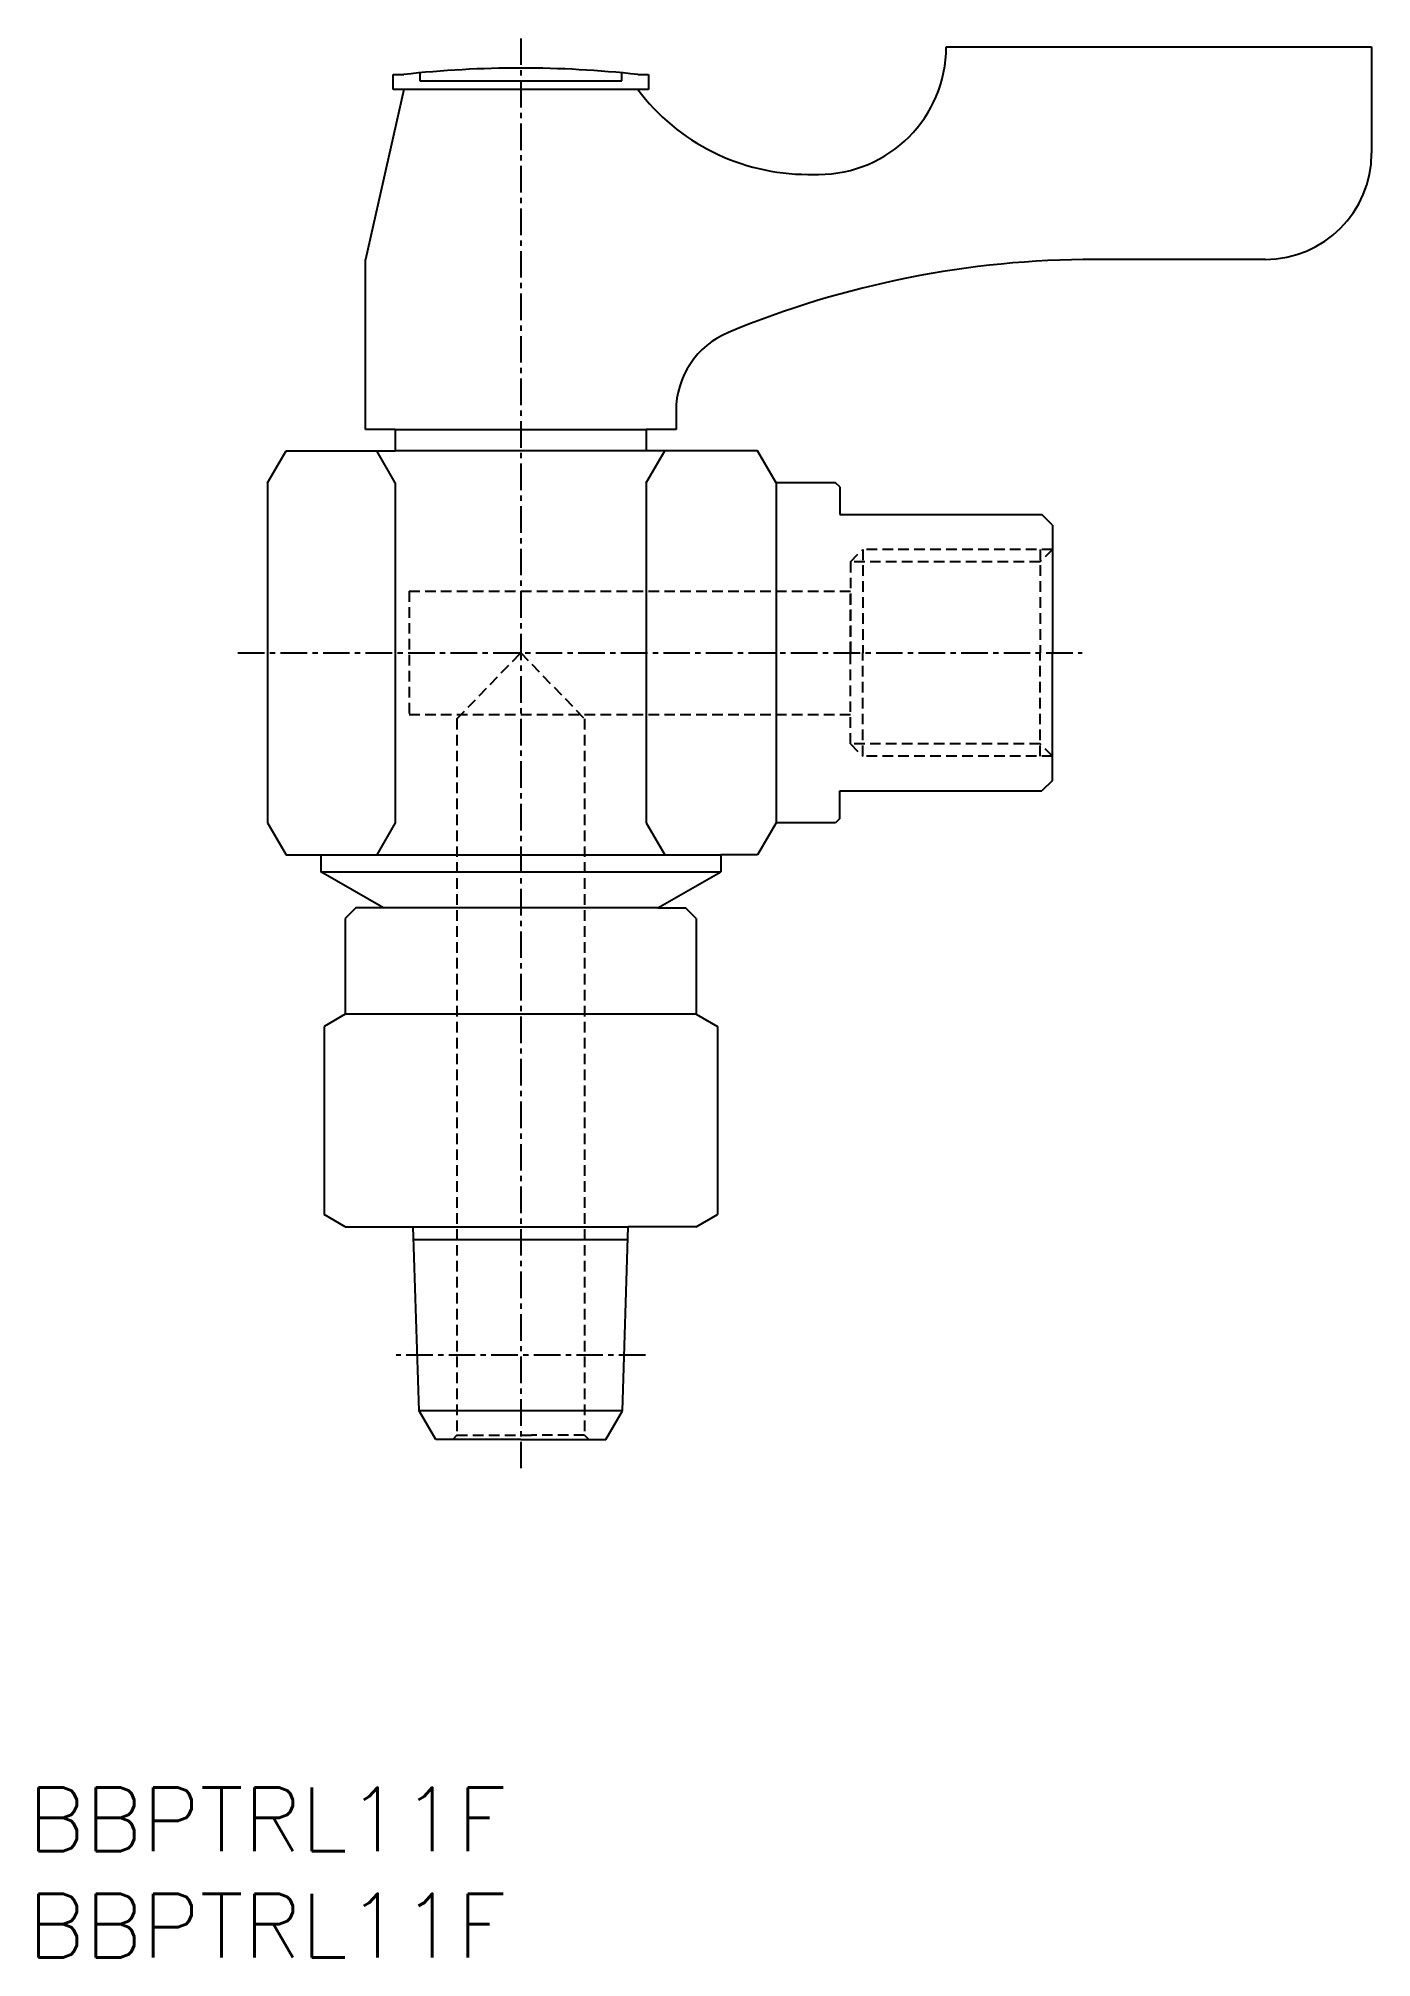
# Model space of a CAD drawing. Extents: x 0.5 to 63.2, y 0 to 90.3.
import ezdxf

# ---------------------------------------------------------------- set-up
doc = ezdxf.new("R2010")
doc.units = 0
doc.linetypes.add('CENTER', pattern=[2, 1.25, -0.25, 0.25, -0.25])
doc.linetypes.add('DASHED', pattern=[0.75, 0.5, -0.25])
doc.layers.get('0').update_dxf_attribs({"linetype": 'CONTINUOUS'})
doc.layers.add('CENTER', color=1, linetype='CENTER')
doc.styles.get("Standard").update_dxf_attribs({"font": 'txt.shx'})

# ---------------------------------------------------------------- blocks, each defined once
blk = doc.blocks.new('*U4')
at = {"color": 7, "linetype": 'CONTINUOUS'}
blk.add_text('BBPTRL11F', height=3, dxfattribs=at).set_placement((0, 5))
blk = doc.blocks.new('*U5')
at = {"color": 7, "linetype": 'CONTINUOUS'}
blk.add_text('BBPTRL11F', height=3, dxfattribs=at).set_placement((0, 0))

msp = doc.modelspace()

# ---------------------------------------------------------------- linework, layer by layer
at = {"color": 7, "linetype": 'CONTINUOUS'}
for p, q in [((43.191, 89.868), (63.191, 89.868)), ((63.191, 89.868), (63.191, 84.868)), ((17.191, 88.568), (17.691, 88.568)), ((17.191, 87.868), (17.191, 88.568)), ((18.441, 88.644), (18.441, 88.268)), ((27.941, 88.268), (27.941, 88.644)), ((28.691, 88.568), (29.191, 88.568)), ((29.191, 88.568), (29.191, 87.868)), ((17.691, 87.868), (15.891, 79.868)), ((18.841, 87.868), (17.191, 87.868)), ((28.691, 87.868), (17.691, 87.868)), ((18.441, 88.268), (27.941, 88.268)), ((29.191, 87.868), (27.541, 87.868)), ((36.691, 83.868), (37.191, 83.868)), ((15.891, 71.868), (15.891, 79.868)), ((58.191, 79.868), (50.191, 79.868)), ((30.491, 72.743), (30.491, 71.868)), ((17.291, 71.868), (15.891, 71.868)), ((17.291, 71.868), (17.291, 70.868)), ((17.291, 71.868), (29.091, 71.868)), ((29.091, 71.868), (29.091, 70.868)), ((30.491, 71.868), (29.091, 71.868)), ((11.291, 69.368), (12.157, 70.868)), ((12.157, 70.868), (17.291, 70.868)), ((17.291, 69.368), (16.425, 70.868)), ((29.091, 70.868), (17.291, 70.868)), ((34.325, 70.868), (29.091, 70.868)), ((29.091, 69.368), (29.957, 70.868)), ((35.191, 69.368), (34.325, 70.868)), ((11.291, 69.368), (11.291, 53.368)), ((17.291, 69.368), (17.291, 53.368)), ((17.291, 69.368), (17.291, 53.368)), ((29.091, 69.368), (29.091, 53.368)), ((35.191, 69.368), (35.191, 53.368)), ((35.191, 69.368), (35.191, 53.368)), ((37.991, 69.368), (35.191, 69.368)), ((38.191, 69.168), (37.991, 69.368)), ((38.191, 69.168), (38.191, 67.868)), ((38.191, 67.868), (47.691, 67.868)), ((48.191, 67.368), (47.691, 67.868)), ((48.191, 67.368), (48.191, 61.368)), ((48.191, 55.368), (48.191, 61.368)), ((48.191, 55.368), (47.691, 54.868)), ((38.191, 53.568), (38.191, 54.868)), ((38.191, 54.868), (47.691, 54.868)), ((11.291, 53.368), (12.157, 51.868)), ((17.291, 53.368), (16.425, 51.868)), ((29.091, 53.368), (29.957, 51.868)), ((35.191, 53.368), (34.325, 51.868)), ((37.991, 53.368), (35.191, 53.368)), ((38.191, 53.568), (37.991, 53.368)), ((12.157, 51.868), (13.791, 51.868)), ((13.791, 51.868), (13.791, 51.071)), ((13.791, 51.868), (32.591, 51.868)), ((34.325, 51.868), (32.591, 51.868)), ((32.591, 51.868), (32.591, 51.071)), ((16.741, 49.368), (13.791, 51.071)), ((13.791, 51.071), (32.591, 51.071)), ((29.641, 49.368), (32.591, 51.071)), ((15.441, 49.368), (14.941, 48.868)), ((14.941, 48.868), (14.941, 44.368)), ((16.741, 49.368), (15.441, 49.368)), ((29.641, 49.368), (16.741, 49.368)), ((29.641, 49.368), (30.941, 49.368)), ((31.441, 48.868), (30.941, 49.368)), ((31.441, 48.868), (31.441, 44.368)), ((14.941, 44.368), (13.941, 43.79)), ((31.441, 44.368), (14.941, 44.368)), ((31.441, 44.368), (32.441, 43.79)), ((13.941, 43.79), (13.941, 34.945)), ((32.441, 43.79), (32.441, 34.945)), ((14.941, 34.368), (13.941, 34.945)), ((14.941, 34.368), (18.138, 34.368)), ((18.409, 25.723), (18.138, 34.368)), ((18.138, 34.368), (28.243, 34.368)), ((27.973, 25.723), (28.243, 34.368)), ((31.441, 34.368), (28.243, 34.368)), ((31.441, 34.368), (32.441, 34.945)), ((18.157, 33.768), (28.225, 33.768)), ((19.191, 24.368), (18.409, 25.723)), ((27.973, 25.723), (18.409, 25.723)), ((27.191, 24.368), (27.973, 25.723)), ((23.191, 24.368), (19.191, 24.368)), ((23.191, 24.368), (27.191, 24.368))]:
    msp.add_line(p, q, dxfattribs=at)
at = {"color": 3, "linetype": 'DASHED'}
for p, q in [((38.691, 65.651), (39.272, 66.232)), ((48.191, 66.232), (39.272, 66.232)), ((39.272, 66.232), (39.272, 61.368)), ((48.191, 66.232), (47.61, 65.651)), ((47.61, 66.232), (47.61, 61.368)), ((47.61, 65.651), (38.691, 65.651)), ((38.691, 65.651), (38.691, 61.368)), ((17.941, 64.268), (38.691, 64.268)), ((17.941, 64.268), (17.941, 58.468)), ((38.691, 61.368), (38.691, 64.268)), ((20.191, 58.264), (23.191, 61.368)), ((23.191, 61.368), (26.191, 58.264)), ((38.691, 57.085), (38.691, 61.368)), ((39.272, 56.504), (39.272, 61.368)), ((47.61, 56.504), (47.61, 61.368)), ((17.941, 58.468), (38.691, 58.468)), ((20.191, 58.264), (20.191, 24.568)), ((26.191, 58.264), (26.191, 24.568)), ((38.691, 57.085), (39.272, 56.504)), ((47.61, 57.085), (38.691, 57.085)), ((48.191, 56.504), (47.61, 57.085)), ((48.191, 56.504), (39.272, 56.504)), ((20.191, 24.568), (19.991, 24.368)), ((20.191, 24.568), (23.691, 24.568)), ((26.191, 24.568), (23.691, 24.568)), ((26.191, 24.568), (26.391, 24.368))]:
    msp.add_line(p, q, dxfattribs=at)
at = {"color": 7, "linetype": 'CONTINUOUS'}
for centre, radius, start, end in [((37.191, 89.868), 6, 270, 0), ((23.191, 38.301), 50.567, 83.75574, 96.24426), ((36.691, 93.868), 10, 216.8699, 270), ((58.191, 84.868), 5, 270, 0), ((50.191, 34.868), 45, 90, 112.5151), ((34.491, 72.743), 4, 112.5151, 180)]:
    msp.add_arc(centre, radius, start, end, dxfattribs=at)
at = {"layer": 'CENTER', "color": 1, "linetype": 'CENTER'}
for p, q in [((23.191, 90.265), (23.191, 22.971)), ((9.894, 61.368), (49.588, 61.368)), ((29.055, 28.338), (17.327, 28.338))]:
    msp.add_line(p, q, dxfattribs=at)

# ---------------------------------------------------------------- block references
at = {"color": 7, "linetype": 'CONTINUOUS'}
for name in ['*U4', '*U5']:
    msp.add_blockref(name, (0, 0), dxfattribs=at)

doc.saveas('drawing.dxf')
